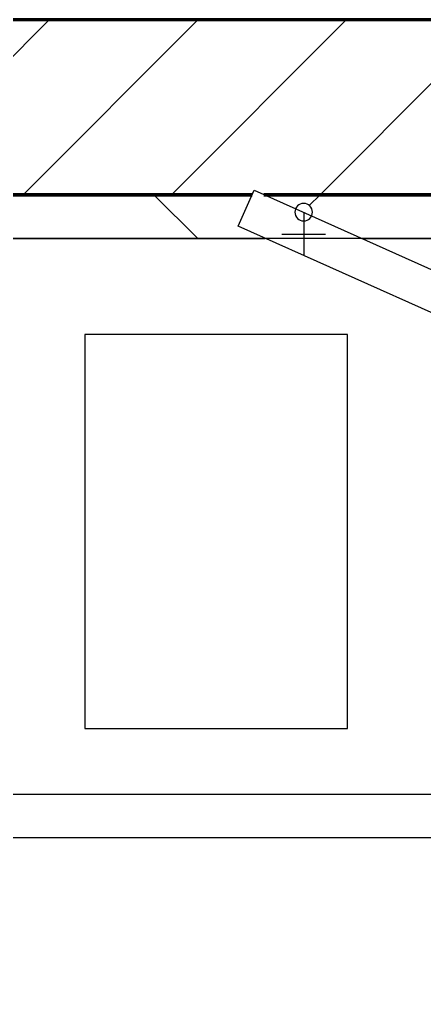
# Model space of a CAD drawing. Header units: millimetres. Extents: x -794868 to -715506, y -16735 to 22434.
# Drawn here: x -737407 to -736944, y 7030 to 8144 of the extents above; entities that cross this region are included whole.
import ezdxf
from ezdxf.xclip import XClip

# ---------------------------------------------------------------- set-up
doc = ezdxf.new("R2010")
doc.units = ezdxf.units.MM
doc.header["$XCLIPFRAME"] = 0
for name, color, linetype in [('000 - WIPEOUT', 250, 'Continuous'), ('A04_TUBE SERIES', 2, 'Continuous'), ('A11_ALU.SOLID SHEET', 2, 'Continuous')]:
    doc.layers.add(name, color=color, linetype=linetype)
for name, color, linetype, lineweight in [('A-DOOR', 3, 'Continuous', 70), ('A-DOOR-E', 2, 'Continuous', 25), ('A-GLAZ-CURT', 2, 'Continuous', 9), ('A-WALL', 5, 'Continuous', 35), ('A-WALL-FNSH', 2, 'Continuous', 35), ('A-WALL-PATT', 1, 'Continuous', 35)]:
    doc.layers.add(name, color=color, linetype=linetype, lineweight=lineweight)

# ---------------------------------------------------------------- blocks, each defined once
blk = doc.blocks.new('DPA_AC-SG-PI - A2_1200x2000 mm-12150596-4262-01 ENLARGED UPPER PLATFORM LEVEL - REFLECTED CEILING PLAN - SHEET 3')
at = {"layer": 'A-DOOR', "lineweight": 25}
for p, q in [((-500, 5), (-500, -45)), ((-525, -20), (-475, -20))]:
    blk.add_line(p, q, dxfattribs=at)
for start, end in [(0, 180), (180, 0)]:
    blk.add_arc((-500, 5), 10, start, end, dxfattribs=at)
at = {"layer": 'A-DOOR-E'}
for p, q in [((-575, -11.1), (-556.6, 30)), ((-556.6, 30), (494.9, -439.9)), ((476.5, -480.9), (-575, -11.1))]:
    blk.add_line(p, q, dxfattribs=at)
blk = doc.blocks.new('PPLS-PP19_Custom Tile Pattern - Custom Tile Pattern-V60-4262-01 ENLARGED UPPER PLATFORM LEVEL - REFLECTED CEILING PLAN - SHEET 3')
at = {"layer": 'A-GLAZ-CURT'}
for p, q in [((-300, 0), (133.7, 0)), ((133.7, 0), (-300, 0)), ((244, 0), (300, 0)), ((244, 0), (300, 0)), ((300, 0), (244, 0)), ((-300, -50), (245.6, -50)), ((245.6, -50), (-300, -50)), ((258.9, -50), (300, -50)), ((300, -50), (258.9, -50))]:
    blk.add_line(p, q, dxfattribs=at)
for points, knots in [([(-36.8, 0), (-32.4, 0), (-19.2, 0), (8.8, 0), (43.4, 0), (70.9, 0), (82.1, 0), (83.7, 0)], [-6191.144455, -6191.144455, -6191.144455, -6191.144455, -5862.463379, -5340.621928, -4573.028122, -4094.177415, -3869.465285, -3869.465285, -3869.465285, -3869.465285]), ([(70.6, 0), (66.2, 0), (55.8, 0), (39.6, 0), (24.7, 0), (2.6, 0), (-17.8, 0), (-30.6, 0), (-31.8, 0), (-32, 0)], [-4647.237329, -4647.237329, -4647.237329, -4647.237329, -4326.416877, -4098.545751, -3766.694881, -3333.063701, -2994.501669, -2698.150104, -2614.070998, -2614.070998, -2614.070998, -2614.070998]), ([(76.6, 0), (74.8, 0), (67.7, 0), (53.5, 0), (37, 0), (24.1, 0), (12.8, 0), (-2.8, 0), (-15.4, 0), (-21, 0)], [-3095.572228, -3095.572228, -3095.572228, -3095.572228, -2950.589685, -2634.532728, -2313.748533, -2106.613311, -1925.670641, -1617.263037, -1296.169694, -1296.169694, -1296.169694, -1296.169694]), ([(-20.6, 0), (-13.4, 0), (6.2, 0), (22.1, 0), (37.4, 0), (45.9, 0), (57.8, 0), (64.5, 0), (72.7, 0), (75.2, 0), (76, 0), (76.2, 0)], [-2129.983776, -2129.983776, -2129.983776, -2129.983776, -1716.209403, -1206.526904, -1089.329421, -901.315459, -753.071572, -495.328968, -421.953223, -334.951786, -290.452333, -290.452333, -290.452333, -290.452333]), ([(-15.2, 0), (-13.1, 0), (7.5, 0), (42.8, 0), (87.3, 0), (117.6, 0), (133.7, 0)], [-461.142613, -461.142613, -461.142613, -461.142613, -429.606584, -390.253598, -346.313304, -295.701689, -295.701689, -295.701689, -295.701689]), ([(103.1, 0), (101.1, 0), (86.3, 0), (63.3, 0), (35.8, 0), (12, 0), (3.1, 0), (-1.7, 0), (-2.3, 0)], [-375.435014, -375.435014, -375.435014, -375.435014, -369.147452, -330.153101, -307.516438, -285.83788, -246.234814, -234.646884, -234.646884, -234.646884, -234.646884]), ([(27.4, 0), (27.9, 0), (29.5, 0), (38.1, 0), (53.4, 0), (71.7, 0), (84.8, 0), (86, 0), (92.5, 0), (94.3, 0)], [-5037.309798, -5037.309798, -5037.309798, -5037.309798, -4887.603822, -4705.298446, -4353.683244, -3960.84581, -3759.045785, -3336.541051, -2783.776468, -2783.776468, -2783.776468, -2783.776468]), ([(133.7, 0), (119.8, 0), (86, 0), (51.2, 0), (31.2, 0)], [-103.85088, -103.85088, -103.85088, -103.85088, -59.610984, 0, 0, 0, 0]), ([(133.7, 0), (125.5, 0), (105.9, 0), (76.9, 0), (57.8, 0), (46.5, 0), (41.2, 0), (36, 0), (35.5, 0), (35.5, 0)], [-444.909085, -444.909085, -444.909085, -444.909085, -401.860199, -357.622665, -341.267687, -334.000314, -326.15566, -319.318397, -317.489778, -317.489778, -317.489778, -317.489778]), ([(36.3, 0), (37.8, 0), (48.8, 0), (64.8, 0), (91.1, 0), (108, 0), (114.8, 0)], [-314.598523, -314.598523, -314.598523, -314.598523, -305.899624, -287.17622, -249.500363, -211.874032, -211.874032, -211.874032, -211.874032]), ([(46.9, 0), (47.1, 0), (53.8, 0), (71.9, 0), (100.6, 0), (116.4, 0), (128.6, 0), (128.9, 0)], [-119.222089, -119.222089, -119.222089, -119.222089, -118.513713, -97.899267, -63.759246, -39.050993, -35.895543, -35.895543, -35.895543, -35.895543]), ([(114.4, 0), (114.2, 0), (112.1, 0), (105.4, 0), (92.4, 0), (85.6, 0), (74.4, 0), (62.3, 0), (53.9, 0), (49.5, 0), (47.7, 0)], [-8148.58938, -8148.58938, -8148.58938, -8148.58938, -8105.191388, -7723.759874, -7531.75727, -7135.649961, -6924.452779, -6738.82075, -6548.303034, -6433.096879, -6433.096879, -6433.096879, -6433.096879]), ([(76.2, 0), (75.6, 0), (73.6, 0), (71, 0), (70.6, 0)], [-193.634889, -193.634889, -193.634889, -193.634889, -31.537676, 0, 0, 0, 0]), ([(94.4, 0), (94.4, 0), (94.6, 0), (99.1, 0), (109, 0), (119.8, 0), (128.8, 0), (133.7, 0)], [-2348.345796, -2348.345796, -2348.345796, -2348.345796, -2310.419338, -2233.599744, -2052.234781, -1843.028543, -1591.834599, -1591.834599, -1591.834599, -1591.834599]), ([(113.7, 0), (112.6, 0), (111.1, 0), (105.7, 0), (105.2, 0), (105.2, 0)], [-9177.88488, -9177.88488, -9177.88488, -9177.88488, -9012.77275, -8966.157302, -8929.495943, -8929.495943, -8929.495943, -8929.495943]), ([(105.3, 0), (105.5, 0), (111, 0), (112.7, 0), (113.6, 0)], [-8920.561005, -8920.561005, -8920.561005, -8920.561005, -8814.835624, -8577.462505, -8577.462505, -8577.462505, -8577.462505]), ([(129, 0), (129, 0), (124.4, 0), (122.4, 0), (118, 0), (115.5, 0), (114.8, 0)], [-35.386604, -35.386604, -35.386604, -35.386604, -31.430235, -22.807238, -15.488593, -13.100338, -13.100338, -13.100338, -13.100338]), ([(115.1, 0), (118.1, 0), (126.4, 0), (131.1, 0), (133.3, 0)], [-211.280101, -211.280101, -211.280101, -211.280101, -194.761443, -159.62089, -159.62089, -159.62089, -159.62089]), ([(133.6, 0), (133.3, 0), (131, 0), (126.2, 0), (119.3, 0), (116.6, 0), (115.3, 0)], [-9692.532631, -9692.532631, -9692.532631, -9692.532631, -9677.714971, -9567.007022, -9453.21225, -9263.659506, -9263.659506, -9263.659506, -9263.659506]), ([(128.6, 0), (128.8, 0), (129.8, 0), (132.1, 0), (133.4, 0)], [-633.326174, -633.326174, -633.326174, -633.326174, -627.736123, -623.203511, -623.203511, -623.203511, -623.203511]), ([(133.7, 0), (133.2, 0), (131.7, 0), (129.9, 0), (129.1, 0)], [-655.349074, -655.349074, -655.349074, -655.349074, -651.020627, -640.742133, -640.742133, -640.742133, -640.742133]), ([(300, 0), (288.2, 0), (269.2, 0), (250.4, 0), (243.9, 0)], [-12528.858583, -12528.858583, -12528.858583, -12528.858583, -11905.454923, -11536.547553, -11536.547553, -11536.547553, -11536.547553]), ([(300, 0), (286.5, 0), (267.8, 0), (249.1, 0), (244, 0)], [-285.253232, -285.253232, -285.253232, -285.253232, -244.693688, -229.001755, -229.001755, -229.001755, -229.001755]), ([(244, 0), (253.3, 0), (267.7, 0), (281.7, 0), (291.7, 0), (296.5, 0), (297.9, 0), (298.1, 0)], [-6518.63086, -6518.63086, -6518.63086, -6518.63086, -6068.460911, -5766.029927, -5566.724884, -5280.360606, -5199.253518, -5199.253518, -5199.253518, -5199.253518]), ([(244.1, 0), (244.5, 0), (245.6, 0), (246.5, 0), (247, 0)], [-9970.034111, -9970.034111, -9970.034111, -9970.034111, -9925.173265, -9834.877357, -9834.877357, -9834.877357, -9834.877357]), ([(247.1, 0), (246.8, 0), (246.1, 0), (245.1, 0), (244.9, 0)], [-9649.085549, -9649.085549, -9649.085549, -9649.085549, -9581.591397, -9556.189644, -9556.189644, -9556.189644, -9556.189644]), ([(284.8, 0), (284.8, 0), (285.1, 0), (287.5, 0), (293.6, 0), (297.8, 0), (300, 0)], [-4110.630118, -4110.630118, -4110.630118, -4110.630118, -4053.389046, -3959.664717, -3862.421465, -3746.95702, -3746.95702, -3746.95702, -3746.95702]), ([(297.4, 0), (295.8, 0), (291.6, 0), (285.4, 0), (284.9, 0)], [-4803.172655, -4803.172655, -4803.172655, -4803.172655, -4358.271401, -4143.037883, -4143.037883, -4143.037883, -4143.037883])]:
    blk.add_open_spline(points, degree=3, knots=knots, dxfattribs=at)
for points in [[(80.3, 0), (79.6, 0), (78.3, 0), (76.6, 0)], [(84.1, 0), (83.5, 0), (82.4, 0), (81.7, 0)], [(113.9, 0), (110.6, 0), (106.9, 0), (103.1, 0)]]:
    blk.add_open_spline(points, degree=3, dxfattribs=at)
blk = doc.blocks.new('PPLS-PP19_Custom Tile Pattern - Custom Tile Pattern-V61-4262-01 ENLARGED UPPER PLATFORM LEVEL - REFLECTED CEILING PLAN - SHEET 3')
at = {"layer": 'A-GLAZ-CURT'}
for p, q in [((-300, 0), (300, 0)), ((300, 0), (-300, 0)), ((-293.1, 0), (-275.8, 0)), ((-275.8, 0), (-293.1, 0)), ((-222.3, 0), (-213.7, 0)), ((-213.7, 0), (-222.3, 0)), ((-213.7, 0), (-205, 0)), ((-205, 0), (-213.7, 0)), ((-300, -50), (300, -50)), ((300, -50), (-300, -50))]:
    blk.add_line(p, q, dxfattribs=at)
at = {"layer": 'A-GLAZ-CURT', "flags": 128}
for points in [[(-300, 0), (-291.6, 0), (-283.3, 0), (-275.2, 0), (-267.3, 0), (-259.5, 0), (-251.8, 0), (-244.2, 0), (-236.7, 0), (-229.4, 0), (-222.1, 0), (-214.8, 0)], [(-145.8, 0), (-150.6, 0), (-155.5, 0), (-160.3, 0), (-164.9, 0), (-169.6, 0), (-174.5, 0), (-179.5, 0), (-184.8, 0), (-190.4, 0), (-196.4, 0), (-202.6, 0), (-209, 0), (-215.7, 0), (-222.6, 0), (-229.7, 0), (-237, 0), (-244.4, 0), (-252, 0), (-259.7, 0), (-267.5, 0), (-275.5, 0), (-283.6, 0), (-291.7, 0), (-300, 0)], [(-213.7, 0), (-207.7, 0), (-200.8, 0), (-194, 0), (-187.5, 0), (-181.4, 0), (-175.6, 0), (-170.3, 0), (-165.6, 0), (-162, 0), (-159.5, 0), (-157.5, 0), (-154.5, 0), (-149.4, 0), (-141.8, 0), (-132.8, 0), (-126.1, 0)], [(-125.2, 0), (-128.5, 0), (-134.2, 0), (-140, 0), (-145.5, 0)]]:
    blk.add_lwpolyline(points, dxfattribs=at)
at = {"layer": 'A-GLAZ-CURT'}
for points, knots in [([(-300, 0), (-284.7, 0), (-236.6, 0), (-174.6, 0), (-130, 0), (-110.8, 0), (-99.5, 0), (-91.5, 0)], [-5323.127839, -5323.127839, -5323.127839, -5323.127839, -4502.809032, -2700.551212, -1002.059161, -460.363443, 0, 0, 0, 0]), ([(-145.8, 0), (-166.1, 0), (-207.7, 0), (-262.6, 0), (-294.5, 0), (-300, 0)], [-16824.155397, -16824.155397, -16824.155397, -16824.155397, -15131.813646, -13729.592194, -13439.944408, -13439.944408, -13439.944408, -13439.944408]), ([(-146.8, 0), (-148, 0), (-149.3, 0), (-158.7, 0), (-174, 0), (-185.6, 0), (-209.8, 0), (-232, 0), (-255.2, 0), (-262.6, 0), (-264.9, 0), (-265.4, 0)], [-2789.261461, -2789.261461, -2789.261461, -2789.261461, -2477.344047, -2237.412286, -2029.680487, -1755.085331, -1400.429864, -858.079193, -543.655514, -208.940337, 0, 0, 0, 0]), ([(-258.6, 0), (-257.9, 0), (-254.3, 0), (-241.2, 0), (-226.4, 0), (-216.7, 0), (-213.7, 0)], [-5722.54675, -5722.54675, -5722.54675, -5722.54675, -5657.471696, -5413.335975, -5017.494783, -4853.137731, -4853.137731, -4853.137731, -4853.137731]), ([(-213.7, 0), (-216.7, 0), (-222.3, 0), (-231.3, 0), (-233.5, 0), (-234, 0)], [-1136.335205, -1136.335205, -1136.335205, -1136.335205, -978.033455, -846.069444, -682.911962, -682.911962, -682.911962, -682.911962]), ([(-233.5, 0), (-233.4, 0), (-232.4, 0), (-230.7, 0), (-225.3, 0), (-223.6, 0)], [-455.274641, -455.274641, -455.274641, -455.274641, -440.605512, -119.536984, 0, 0, 0, 0]), ([(-213.7, 0), (-212, 0), (-202.6, 0), (-188.6, 0), (-169, 0), (-156, 0), (-148.2, 0), (-146.3, 0)], [-5258.927771, -5258.927771, -5258.927771, -5258.927771, -5161.076232, -4739.070012, -4465.409639, -4149.119819, -4046.8857, -4046.8857, -4046.8857, -4046.8857]), ([(-133.8, 0), (-135.5, 0), (-137.8, 0), (-149.3, 0), (-162, 0), (-177.9, 0), (-196.4, 0), (-208.2, 0), (-213.6, 0)], [-2731.647847, -2731.647847, -2731.647847, -2731.647847, -2418.507304, -2308.929706, -2113.765672, -1763.376603, -1422.553702, -1138.186603, -1138.186603, -1138.186603, -1138.186603]), ([(-212.9, 0), (-212.8, 0), (-209.7, 0), (-200.2, 0), (-185.8, 0), (-171.8, 0), (-158.7, 0), (-157.2, 0)], [-4839.200608, -4839.200608, -4839.200608, -4839.200608, -4832.723979, -4666.091899, -4349.945572, -4000.813434, -3840.635403, -3840.635403, -3840.635403, -3840.635403]), ([(-152.3, 0), (-151, 0), (-149.1, 0), (-146.9, 0), (-146.5, 0)], [-3494.978217, -3494.978217, -3494.978217, -3494.978217, -3371.022232, -3341.352801, -3341.352801, -3341.352801, -3341.352801]), ([(-118.8, 0), (-121.9, 0), (-126.3, 0), (-137, 0), (-147.5, 0), (-150, 0), (-150.6, 0)], [-5938.474035, -5938.474035, -5938.474035, -5938.474035, -5700.061948, -5508.838257, -5298.784692, -5196.16478, -5196.16478, -5196.16478, -5196.16478]), ([(-150.3, 0), (-150.1, 0), (-148.9, 0), (-147.7, 0), (-146.5, 0)], [-4948.728362, -4948.728362, -4948.728362, -4948.728362, -4883.323924, -4701.291944, -4701.291944, -4701.291944, -4701.291944]), ([(-77.9, 0), (-78.8, 0), (-88.7, 0), (-110.9, 0), (-130.5, 0), (-147.7, 0), (-149.1, 0)], [-7553.50752, -7553.50752, -7553.50752, -7553.50752, -7508.296369, -7004.680444, -6449.282163, -6277.220794, -6277.220794, -6277.220794, -6277.220794]), ([(-146.1, 0), (-144.8, 0), (-135.6, 0), (-128.3, 0), (-125.2, 0)], [-399.64806, -399.64806, -399.64806, -399.64806, -290.263673, 0, 0, 0, 0]), ([(-145.9, 0), (-144.4, 0), (-139.5, 0), (-127.3, 0), (-107.3, 0), (-90.4, 0), (-75.3, 0), (-68.4, 0), (-65.1, 0), (-63.6, 0)], [-4666.35846, -4666.35846, -4666.35846, -4666.35846, -4440.880425, -4054.690705, -3793.097032, -3402.597032, -3144.956779, -3050.982048, -2969.237017, -2969.237017, -2969.237017, -2969.237017]), ([(-145.8, 0), (-142.2, 0), (-135.2, 0), (-127.3, 0), (-124.2, 0), (-123.4, 0), (-123.3, 0)], [-4038.035316, -4038.035316, -4038.035316, -4038.035316, -3839.893365, -3647.167523, -3488.92562, -3439.852845, -3439.852845, -3439.852845, -3439.852845]), ([(-78.1, 0), (-79.6, 0), (-94.3, 0), (-117.3, 0), (-141.9, 0), (-145.6, 0)], [-19154.4011, -19154.4011, -19154.4011, -19154.4011, -18935.241197, -17136.203329, -16829.876344, -16829.876344, -16829.876344, -16829.876344]), ([(-86.2, 0), (-91.4, 0), (-104.1, 0), (-122.6, 0), (-137.7, 0), (-143.9, 0), (-145.6, 0)], [-1681.3698, -1681.3698, -1681.3698, -1681.3698, -1374.161226, -945.742622, -741.901385, -560.4566, -560.4566, -560.4566, -560.4566]), ([(-144.7, 0), (-144.5, 0), (-139.7, 0), (-137.3, 0), (-133.9, 0), (-128.8, 0), (-126.5, 0)], [-6044.731135, -6044.731135, -6044.731135, -6044.731135, -6017.569127, -5560.701257, -5364.112219, -5231.017328, -5231.017328, -5231.017328, -5231.017328]), ([(-127.4, 0), (-131.6, 0), (-133.2, 0), (-134.1, 0), (-134.1, 0)], [-8540.990293, -8540.990293, -8540.990293, -8540.990293, -8266.114998, -8246.473386, -8246.473386, -8246.473386, -8246.473386]), ([(-134.1, 0), (-133.3, 0), (-130.3, 0), (-117.3, 0), (-92, 0), (-74, 0), (-62.7, 0), (-60.4, 0), (-60, 0)], [-7657.439573, -7657.439573, -7657.439573, -7657.439573, -7293.749979, -6839.55839, -6236.997189, -5713.340575, -5140.470607, -5006.787413, -5006.787413, -5006.787413, -5006.787413]), ([(-120.1, 0), (-120.1, 0), (-120.2, 0), (-121.3, 0), (-129.2, 0), (-133.8, 0)], [-2933.992132, -2933.992132, -2933.992132, -2933.992132, -2920.575025, -2840.280255, -2731.647847, -2731.647847, -2731.647847, -2731.647847]), ([(-113.4, 0), (-113.4, 0), (-114, 0), (-119.7, 0), (-125.4, 0), (-127, 0), (-127.4, 0)], [-328.499627, -328.499627, -328.499627, -328.499627, -282.672656, -98.539552, -24.539552, 0, 0, 0, 0]), ([(-126.5, 0), (-122.4, 0), (-108.7, 0), (-93, 0), (-81.6, 0), (-78.5, 0)], [-5231.017328, -5231.017328, -5231.017328, -5231.017328, -4994.692869, -4542.524482, -4359.181107, -4359.181107, -4359.181107, -4359.181107]), ([(-125.2, 0), (-124.9, 0), (-122, 0), (-113, 0), (-98.9, 0), (-85.3, 0), (-71.7, 0), (-65.9, 0), (-65.1, 0)], [-3362.7396, -3362.7396, -3362.7396, -3362.7396, -3342.215224, -3074.362186, -2902.289527, -2605.247022, -2322.099534, -2241.8264, -2241.8264, -2241.8264, -2241.8264]), ([(-122.1, 0), (-122, 0), (-121.7, 0), (-121.2, 0), (-120.9, 0)], [-3136.336417, -3136.336417, -3136.336417, -3136.336417, -3110.304437, -3035.164275, -3035.164275, -3035.164275, -3035.164275]), ([(-78.1, 0), (-87.4, 0), (-99.5, 0), (-114, 0), (-117.3, 0), (-118.8, 0)], [-740.068933, -740.068933, -740.068933, -740.068933, -229.489605, -116.330425, 0, 0, 0, 0]), ([(-117.7, 0), (-117.2, 0), (-114.8, 0), (-113.4, 0), (-113.4, 0)], [-821.249067, -821.249067, -821.249067, -821.249067, -394.672656, -330.879064, -330.879064, -330.879064, -330.879064]), ([(-36.6, 0), (-36.6, 0), (-40.4, 0), (-44.3, 0), (-59, 0), (-85.2, 0), (-107.6, 0), (-116.6, 0), (-117.6, 0)], [-4069.478503, -4069.478503, -4069.478503, -4069.478503, -3858.647035, -3538.256648, -2842.901703, -2193.204658, -1433.981041, -985.49888, -985.49888, -985.49888, -985.49888]), ([(-115.8, 0), (-115, 0), (-110.4, 0), (-96.8, 0), (-71.3, 0), (-42.5, 0), (-12.8, 0), (4.2, 0), (9.6, 0), (10.1, 0), (10.2, 0)], [-5724.064692, -5724.064692, -5724.064692, -5724.064692, -5430.283136, -5103.229623, -4799.173296, -4065.652676, -3589.737505, -3285.047089, -3066.359526, -3044.715262, -3044.715262, -3044.715262, -3044.715262]), ([(-78.9, 0), (-84.8, 0), (-96.1, 0), (-112, 0), (-114.9, 0), (-115.6, 0)], [-1096.097494, -1096.097494, -1096.097494, -1096.097494, -789.402658, -501.969187, -243.577221, -243.577221, -243.577221, -243.577221]), ([(-91.5, 0), (-90.1, 0), (-84.7, 0), (-77.4, 0), (-72.7, 0), (-72.6, 0), (-72.6, 0)], [-19832.387487, -19832.387487, -19832.387487, -19832.387487, -19753.885894, -19541.04734, -19478.625389, -19471.062469, -19471.062469, -19471.062469, -19471.062469]), ([(-78, 0), (-78.3, 0), (-80.4, 0), (-82.7, 0), (-83.3, 0), (-83.3, 0)], [-1684.255021, -1684.255021, -1684.255021, -1684.255021, -1646.621388, -1424.436217, -1393.971743, -1393.971743, -1393.971743, -1393.971743]), ([(-83.3, 0), (-83.3, 0), (-82.9, 0), (-76.1, 0), (-63, 0), (-48.1, 0), (-36.5, 0), (-33.6, 0), (-29.9, 0), (-28.6, 0)], [-1393.4169, -1393.4169, -1393.4169, -1393.4169, -1353.722004, -1274.333717, -1073.56893, -651.549973, -296.515819, -83.513472, 0, 0, 0, 0]), ([(-36.3, 0), (-36.4, 0), (-37.3, 0), (-45, 0), (-46.1, 0), (-60.5, 0), (-72.2, 0), (-77.9, 0)], [-1855.773136, -1855.773136, -1855.773136, -1855.773136, -1810.870157, -1672.078046, -1405.135169, -1060.00838, -743.075036, -743.075036, -743.075036, -743.075036]), ([(-77.9, 0), (-72.1, 0), (-61.7, 0), (-54.4, 0), (-48.5, 0), (-30.8, 0), (-18, 0), (8.6, 0), (15, 0), (22.9, 0), (31, 0), (39, 0), (50.3, 0), (55.9, 0), (58, 0)], [-4348.406561, -4348.406561, -4348.406561, -4348.406561, -4008.285538, -3689.699207, -3546.54457, -3315.260113, -2864.387349, -2439.246196, -2084.094819, -1956.422387, -1818.904206, -1645.594513, -1443.202566, -1271.820571, -1271.820571, -1271.820571, -1271.820571]), ([(-64, 0), (-64.1, 0), (-69.7, 0), (-75.2, 0), (-77.9, 0)], [-2171.769325, -2171.769325, -2171.769325, -2171.769325, -2007.031671, -1844.052644, -1844.052644, -1844.052644, -1844.052644]), ([(9.3, 0), (9.1, 0), (7.6, 0), (2.6, 0), (-12.2, 0), (-25.6, 0), (-40, 0), (-56.2, 0), (-69.3, 0), (-76.1, 0), (-77.9, 0)], [-2922.926651, -2922.926651, -2922.926651, -2922.926651, -2882.788014, -2720.818881, -2518.50168, -2125.455881, -1792.521578, -1466.981642, -1208.454564, -1113.342287, -1113.342287, -1113.342287, -1113.342287]), ([(-26.8, 0), (-27.8, 0), (-36.2, 0), (-52.9, 0), (-68.5, 0), (-77.8, 0)], [-8718.362214, -8718.362214, -8718.362214, -8718.362214, -8532.293389, -8073.216054, -7555.913918, -7555.913918, -7555.913918, -7555.913918]), ([(-29, 0), (-34, 0), (-43.7, 0), (-56.4, 0), (-70.3, 0), (-74.7, 0), (-77.2, 0)], [-2680.714891, -2680.714891, -2680.714891, -2680.714891, -2413.671296, -2161.752162, -2006.592567, -1715.65753, -1715.65753, -1715.65753, -1715.65753])]:
    blk.add_open_spline(points, degree=3, knots=knots, dxfattribs=at)
for points in [[(-223.6, 0), (-220.8, 0), (-217.4, 0), (-213.8, 0)], [(-148.2, 0), (-147.5, 0), (-146.7, 0), (-145.8, 0)], [(-145.9, 0), (-144.2, 0), (-142.1, 0), (-138.6, 0)], [(-137.9, 0), (-140.6, 0), (-143.2, 0), (-144.9, 0)], [(-79.1, 0), (-81.4, 0), (-83.8, 0), (-86.2, 0)], [(-72.9, 0), (-74.4, 0), (-76.1, 0), (-77.9, 0)]]:
    blk.add_open_spline(points, degree=3, dxfattribs=at)
blk = doc.blocks.new('*U685')
at = {"layer": 'A-GLAZ-CURT', "rotation": 180}
for name, p in [('PPLS-PP19_Custom Tile Pattern - Custom Tile Pattern-V61-4262-01 ENLARGED UPPER PLATFORM LEVEL - REFLECTED CEILING PLAN - SHEET 3', (7200, 4315)), ('PPLS-PP19_Custom Tile Pattern - Custom Tile Pattern-V60-4262-01 ENLARGED UPPER PLATFORM LEVEL - REFLECTED CEILING PLAN - SHEET 3', (7800, 4315))]:
    blk.add_blockref(name, p, dxfattribs=at)
blk = doc.blocks.new('*U988')
blk.add_attdef('EXTR.OVL-LENGTH_', (-25, -59.1), '', height=5)
blk.add_wipeout([(-25, 25), (25, -25), (25, 15671.5), (-25, 15621.5)]).dxf.layer = '000 - WIPEOUT'
at = {"layer": 'A04_TUBE SERIES', "color": 0}
blk.add_lwpolyline([(-25, 25), (25, -25), (25, 15671.5), (-25, 15621.5)], close=True, dxfattribs=at)
blk = doc.blocks.new('*U1001')
at = {"layer": 'A04_TUBE SERIES', "color": 0, "linetype": 'ByBlock', "xscale": -1, "rotation": 270}
blk.add_blockref('*U988', (25, 2475), dxfattribs=at)
blk = doc.blocks.new('*U1030')
at = {"color": 3}
blk.add_wipeout([(-225, 950), (225, 950), (225, 650), (-225, 650)], dxfattribs=at).dxf.layer = '000 - WIPEOUT'
at = {"layer": 'A11_ALU.SOLID SHEET', "color": 0, "linetype": 'ByBlock'}
blk.add_lwpolyline([(-225, 650), (225, 650), (225, 950), (-225, 950)], close=True, dxfattribs=at)
blk = doc.blocks.new('*U2281')
blk.add_lwpolyline([(-1246.6, 550), (17930.3, 550), (17930.3, 4315), (-1246.6, 4315)], close=True)
at = {"layer": 'A11_ALU.SOLID SHEET', "color": 0, "linetype": 'ByBlock', "rotation": 90}
blk.add_blockref('*U1030', (8300, 3980.5), dxfattribs=at)
at = {"layer": 'A11_ALU.SOLID SHEET'}
blk.add_blockref('*U1001', (451.8, 1180.5), dxfattribs=at)

msp = doc.modelspace()

# ---------------------------------------------------------------- block references
at = {"layer": 'A11_ALU.SOLID SHEET'}
ref = msp.add_blockref('*U2281', (-744682.4, 3579), dxfattribs=at)
XClip(ref).set_block_clipping_path([(-45801.3280238605, -9620.0077451947), (23704.0078937773, 10334.9999958097)])

# ---------------------------------------------------------------- next in the draw order: hatches: boundary and pattern name
at = {"layer": 'A-WALL-PATT', "lineweight": 9}
h = msp.add_hatch(dxfattribs=at)
h.set_pattern_fill('FP_2', color=256, style=0, pattern_type=2)
h.set_pattern_definition([(45, (0, 0), (-84.852814, 84.852814), [])])
h.paths.add_polyline_path([(-726702, 7944), (-726702, 8144), (-745929, 8144), (-745929, 7944), (-741941.2, 7944), (-741939, 7949), (-741927.9, 7944), (-737141.2, 7944), (-737139, 7949), (-737127.9, 7944), (-727494.5, 7944)])
h = msp.add_hatch(dxfattribs=at)
h.set_pattern_fill('FP_3', color=256, style=0, pattern_type=2)
h.set_pattern_definition([(45, (0, 0), (-212.13203, 212.13203), []), (135, (0, 0), (-212.13203, -212.13203), [])])
h.paths.add_polyline_path([(-726752, 7894), (-726702, 7894), (-726702, 7944), (-737127.9, 7944), (-737091.6, 7927.8), (-737089.4, 7931.1), (-737082.4, 7934), (-737075.3, 7931.1), (-737072.4, 7924), (-737072.4, 7919.2), (-737016, 7894), (-727494.5, 7894)])
h.paths.add_polyline_path([(-737675.9, 7894), (-737126.3, 7894), (-737157.4, 7907.9), (-737141.2, 7944), (-741927.9, 7944), (-741891.6, 7927.8), (-741889.4, 7931.1), (-741882.4, 7934), (-741875.3, 7931.1), (-741872.4, 7924), (-741872.4, 7919.2), (-741816, 7894), (-737811.7, 7894)])
h.paths.add_polyline_path([(-742087.9, 7894), (-741926.3, 7894), (-741957.4, 7907.9), (-741941.2, 7944), (-745929, 7944), (-745929, 7894), (-742155.8, 7894)])

# ---------------------------------------------------------------- next in the draw order: linework, layer by layer
at = {"layer": 'A-WALL', "color": 7, "lineweight": 70}
for p, q in [((-740782.4, 8144), (-737182.4, 8144)), ((-737182.4, 8144), (-735982.4, 8144)), ((-737182.4, 7944), (-740782.4, 7944)), ((-740782.4, 7944), (-737182.4, 7944)), ((-737141.2, 7944), (-737182.4, 7944)), ((-737182.4, 7944), (-737141.2, 7944)), ((-735982.4, 7944), (-737127.9, 7944)), ((-737127.9, 7944), (-735982.4, 7944))]:
    msp.add_line(p, q, dxfattribs=at)
at = {"layer": 'A-WALL-FNSH', "color": 250}
for p, q in [((-737182.4, 7894), (-740782.4, 7894)), ((-737126.3, 7894), (-737182.4, 7894)), ((-735982.4, 7894), (-737016, 7894))]:
    msp.add_line(p, q, dxfattribs=at)

# ---------------------------------------------------------------- next in the draw order: block references
msp.add_blockref('*U685', (-744682.4, 3579))
at = {"layer": 'A-DOOR-E'}
msp.add_blockref('DPA_AC-SG-PI - A2_1200x2000 mm-12150596-4262-01 ENLARGED UPPER PLATFORM LEVEL - REFLECTED CEILING PLAN - SHEET 3', (-736582.4, 7919), dxfattribs=at)

doc.saveas('drawing.dxf')
